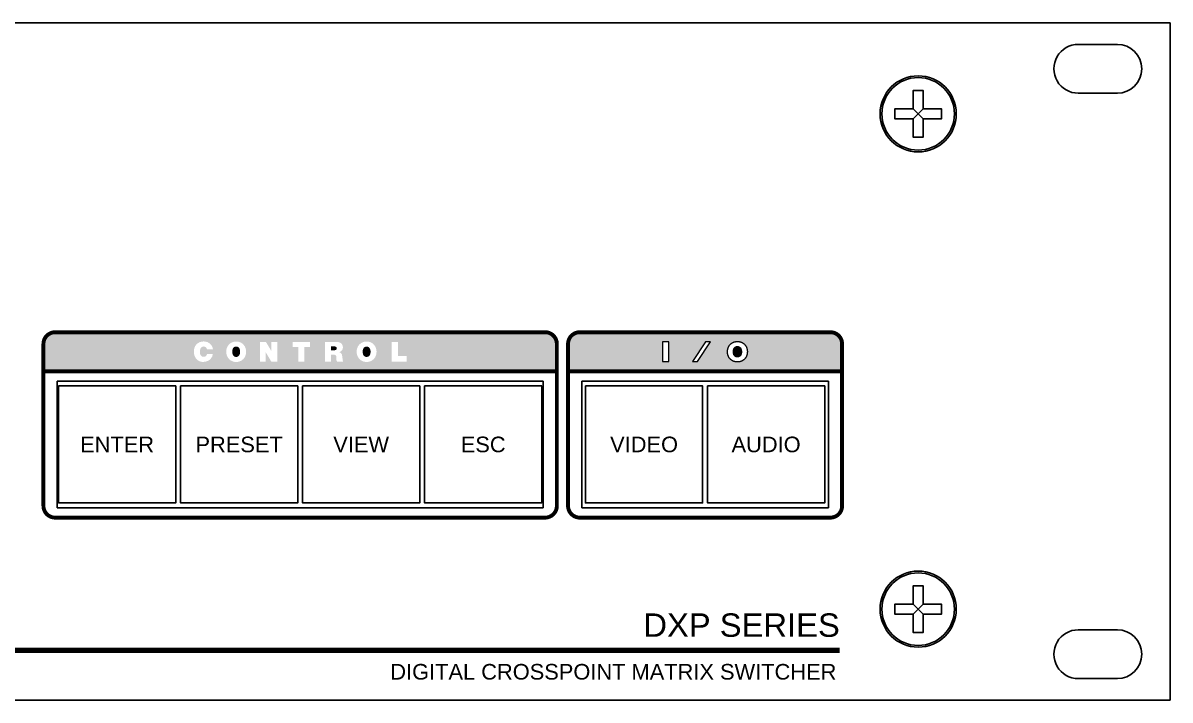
# Model space of a CAD drawing. Header units: inches. Extents: x 0.5 to 19.5, y 0.5 to 8.
# Drawn here: x 13.62 to 19.5, y 4.53 to 8 of the extents above; entities that cross this region are included whole.
import ezdxf
from ezdxf.enums import TextEntityAlignment as Align

# ---------------------------------------------------------------- set-up
doc = ezdxf.new("R2010")
doc.units = ezdxf.units.IN
doc.header["$MEASUREMENT"] = 0
doc.styles.add('CAD_SALES', font='ARIAL.TTF')

# ---------------------------------------------------------------- blocks, each defined once
blk = doc.blocks.new('SC111110')
at = {"linetype": 'Continuous', "ltscale": 0.3}
for points in [[(0.02099999999998303, 0.02100000000001856), (0.02099999999996882, 0.09999999999999787), (-0.02100000000003277, 0.09999999999999787), (-0.02099999999999014, 0.02100000000001856), (-1.77635683940025e-14, 1.77635683940025e-14)], [(-0.02100000000000435, 0.02099999999999724), (-0.1000000000000263, 0.02099999999999724), (-0.1000000000000263, -0.02100000000000435), (-0.02100000000000435, -0.02100000000000435), (-3.197442310920451e-14, -3.552713678800501e-15)], [(0.02099999999999724, -0.02100000000000435), (0.09999999999996234, -0.02100000000000435), (0.09999999999996234, 0.02099999999999724), (0.02099999999999724, 0.02099999999999724), (-3.552713678800501e-15, -3.552713678800501e-15)], [(-0.02099999999999014, -0.02100000000002211), (-0.02100000000003277, -0.1000000000000014), (0.02099999999996882, -0.1000000000000014), (0.02099999999998303, -0.02100000000002211), (-1.77635683940025e-14, -1.77635683940025e-14)]]:
    blk.add_lwpolyline(points, close=True, dxfattribs=at)
blk.add_circle((-3.197442310920451e-14, -3.552713678800501e-15), 0.155, dxfattribs=at)

msp = doc.modelspace()

# ---------------------------------------------------------------- hatches: boundary and pattern name
h = msp.add_hatch(color=256)
edge = h.paths.add_edge_path()
edge.add_arc((16.29925913259854, 6.355000001341051), 0.05999999865889549, 0, 90)
edge.add_line((16.29925913259854, 6.414999999999947), (13.78972440810796, 6.414999999999947))
edge.add_arc((13.78972440810796, 6.355000001341051), 0.05999999865889549, 90, 180)
edge.add_line((13.72972440944906, 6.355000001341051), (13.72972440944906, 6.214999999999947))
edge.add_line((13.72972440944906, 6.214999999999947), (16.35925913125742, 6.214999999999947))
edge.add_line((16.35925913125743, 6.214999999999947), (16.35925913125743, 6.355000001341051))
h.paths.add_polyline_path([(15.54538636070809, 6.364999999999946), (15.54538636070809, 6.292999999999947), (15.59038636070809, 6.292999999999947), (15.59038636070809, 6.264999999999948), (15.51338636070808, 6.264999999999948), (15.51338636070808, 6.364999999999946)], flags=16)
edge = h.paths.add_edge_path(flags=16)
edge.add_arc((15.38488636070809, 6.311089515126345), 0.05637898881061072, 72.98259336745917, 107.0174066325408, ccw=False)
edge.add_arc((15.38672291336557, 6.318765748031447), 0.04850384255967401, 15.833902719350817, 72.40328928748488, ccw=False)
edge.add_arc((15.37461886289532, 6.314999999999949), 0.06117694663167116, -16.13386345958719, 16.133863459585598, ccw=False)
edge.add_arc((15.38672291336557, 6.311234251968451), 0.04850384255967492, 287.59671071251444, 344.1660972806472, ccw=False)
edge.add_arc((15.38488636070809, 6.318910484873549), 0.05637898881061072, 252.9825933674592, 287.0174066325408, ccw=False)
edge.add_arc((15.3830498080506, 6.311234251968451), 0.0485038425596757, 195.8339027193528, 252.40328928748562, ccw=False)
edge.add_arc((15.39515385852086, 6.314999999999949), 0.06117694663167166, 163.8661365404143, 196.1338634595872, ccw=False)
edge.add_arc((15.3830498080506, 6.318765748031443), 0.04850384255967541, 107.59671071251381, 164.1660972806451, ccw=False)
edge = h.paths.add_edge_path(flags=16)
edge.add_arc((15.23459758118052, 6.332585531496005), 0.032415156678334, 54.575515457859524, 90.37334779469398, ccw=False)
edge.add_arc((15.23706710516048, 6.337920186113046), 0.02665851937250812, -24.18172797388428, 52.254214909737584, ccw=False)
edge.add_arc((15.23766749223331, 6.337964421113974), 0.02613050424483466, 287.1813353681459, 335.190514963278, ccw=False)
edge.add_arc((15.23911440431802, 6.29367736725212), 0.02031505779628325, 3.7329410684544087, 72.01702623373762, ccw=False)
edge.add_line((15.25938636070809, 6.294999999999946), (15.26238636070809, 6.273999999999947))
edge.add_arc((15.28354904349774, 6.273980596175424), 0.02116269168522271, 179.9474661624358, 205.1101492558563)
edge.add_line((15.26438636070809, 6.264999999999948), (15.23338636070809, 6.264999999999948))
edge.add_arc((15.24980874541, 6.275720894263164), 0.01961204459256265, 187.9747036728768, 213.1373867662951, ccw=False)
edge.add_line((15.23038636070809, 6.272999999999947), (15.22938636070809, 6.291999999999947))
edge.add_arc((15.219974340782, 6.290484975092345), 0.009533174684210477, 9.144292567927295, 93.53609092387141)
edge.add_line((15.21938636070809, 6.299999999999948), (15.20238636070809, 6.299999999999948))
edge.add_line((15.20238636070809, 6.299999999999948), (15.20238636070809, 6.264999999999948))
edge.add_line((15.20238636070809, 6.264999999999948), (15.17138636070809, 6.264999999999948))
edge.add_line((15.17138636070808, 6.264999999999948), (15.17138636070808, 6.364999999999948))
edge.add_line((15.17138636070808, 6.364999999999946), (15.23438636070808, 6.364999999999946))
h.paths.add_polyline_path([(15.00538636070809, 6.364999999999946), (15.09538636070809, 6.364999999999946), (15.09538636070809, 6.338999999999946), (15.06538636070809, 6.338999999999946), (15.06538636070809, 6.264999999999948), (15.03438636070808, 6.264999999999948), (15.03438636070808, 6.338999999999946), (15.00538636070809, 6.338999999999946)], flags=16)
h.paths.add_polyline_path([(14.86938636070809, 6.364999999999946), (14.89738636070808, 6.317999999999949), (14.89738636070808, 6.364999999999946), (14.92838636070809, 6.364999999999946), (14.92838636070809, 6.264999999999948), (14.89638636070809, 6.264999999999948), (14.86738636070809, 6.313999999999948), (14.86738636070809, 6.264999999999948), (14.83838636070809, 6.264999999999948), (14.83838636070809, 6.364999999999946)], flags=16)
edge = h.paths.add_edge_path(flags=16)
edge.add_arc((14.71688636070809, 6.311089515126345), 0.05637898881061072, 72.98259336745917, 107.0174066325408, ccw=False)
edge.add_arc((14.71872291336557, 6.318765748031443), 0.04850384255967739, 15.83390271935491, 72.40328928748619, ccw=False)
edge.add_arc((14.70661886289531, 6.314999999999949), 0.06117694663167116, -16.13386345958719, 16.133863459585598, ccw=False)
edge.add_arc((14.71872291336557, 6.311234251968451), 0.04850384255967492, 287.59671071251444, 344.1660972806472, ccw=False)
edge.add_arc((14.71688636070809, 6.318910484873549), 0.05637898881061072, 252.9825933674592, 287.0174066325408, ccw=False)
edge.add_arc((14.71504980805061, 6.311234251968451), 0.0485038425596757, 195.8339027193528, 252.40328928748562, ccw=False)
edge.add_arc((14.72715385852086, 6.314999999999949), 0.06117694663167166, 163.8661365404143, 196.1338634595872, ccw=False)
edge.add_arc((14.71504980805061, 6.318765748031443), 0.04850384255967541, 107.59671071251381, 164.1660972806451, ccw=False)
edge = h.paths.add_edge_path(flags=16)
edge.add_arc((14.55038636070809, 6.312973097112811), 0.05480643044619279, 68.59729855220161, 111.40270144779839, ccw=False)
edge.add_arc((14.55337128759223, 6.322029133858213), 0.04528869967028638, 6.3014534019866915, 67.93226796455468, ccw=False)
edge.add_line((14.59838636070809, 6.326999999999946), (14.56738636070809, 6.326999999999946))
edge.add_arc((14.55023670809113, 6.324607596109257), 0.01731572063930143, 7.941600914739365, 143.1178108851275)
edge.add_arc((14.55613681497822, 6.320833131435443), 0.02430597886942181, 144.3483792706488, 167.7266427801984)
edge.add_arc((14.57313773866085, 6.314548129921207), 0.04232989644859393, 164.3036819933472, 200.1015143301825)
edge.add_arc((14.55017306237038, 6.306839457567752), 0.01812654221081882, 202.1676073695984, 280.2108051444512)
edge.add_arc((14.55096050768972, 6.305425853018321), 0.01660401789471385, 278.4010038802793, 351.5989961197207)
edge.add_line((14.56738636070808, 6.302999999999948), (14.59738636070808, 6.302999999999948))
edge.add_arc((14.55430190251536, 6.307564632545881), 0.04332558606689822, 280.7543007463882, 353.95229298582854, ccw=False)
edge.add_arc((14.54557573078682, 6.330261614173179), 0.06739195473382062, 266.4359530469259, 284.44471101508964, ccw=False)
edge.add_arc((14.54640763148674, 6.307509897200295), 0.0447922326862395, 200.2589189666787, 263.5635352713681, ccw=False)
edge.add_arc((14.56685968747974, 6.31559625984247), 0.06678098559076286, 164.8937861972975, 200.6916185341329, ccw=False)
edge.add_arc((14.54624462842462, 6.321531242062432), 0.04533299080939426, 110.4761451894461, 165.3455304628881, ccw=False)
h = msp.add_hatch(color=7)
edge = h.paths.add_edge_path()
edge.add_arc((17.76030000000017, 6.354999999999955), 0.05999999999999517, 359.9999999999949, 450.0000000000068)
edge.add_line((17.76030000000016, 6.41499999999995), (16.47670000000017, 6.41499999999995))
edge.add_arc((16.47670000000018, 6.354999999999948), 0.06000000000000227, 90.00000000000676, 179.9999999999983)
edge.add_line((16.41670000000017, 6.354999999999952), (16.41670000000017, 6.214999999999949))
edge.add_line((16.41670000000017, 6.214999999999947), (17.82030000000017, 6.214999999999947))
edge.add_line((17.82030000000017, 6.214999999999947), (17.82030000000017, 6.35499999999995))
h.paths.add_polyline_path([(17.23319018323568, 6.315901666471622), (17.23325052549758, 6.317711934328739), (17.23335109593408, 6.319522202185852), (17.2335120086325, 6.321332470042969), (17.23373326359281, 6.323122623812783), (17.23399474672773, 6.324912777582598), (17.23431657212455, 6.326702931352412), (17.23469873978327, 6.328472971034924), (17.2351211356166, 6.330243010717436), (17.23560387371183, 6.331992936312649), (17.23606649771976, 6.333541721034845), (17.23658946398959, 6.335050277582444), (17.23715265843403, 6.336538720042737), (17.23775608105306, 6.33800704841573), (17.23841984593401, 6.339455262701422), (17.23912383898956, 6.340903476987116), (17.23986806021971, 6.342311463098206), (17.24067262371175, 6.343679221034692), (17.24151741537841, 6.345046978971181), (17.24240243521966, 6.346374508733065), (17.24332768323552, 6.347661810320347), (17.24429315942599, 6.348928997820328), (17.24529886379105, 6.350155957145703), (17.24636491041802, 6.351362802383783), (17.24745107113229, 6.352529419447255), (17.24857746002115, 6.353655808336129), (17.24974407708463, 6.354741969050395), (17.25095092232271, 6.355787901590063), (17.25217788164809, 6.356793605955127), (17.25344506914807, 6.357759082145589), (17.25475248482265, 6.358704444248748), (17.25608001458454, 6.359569350002706), (17.25744777252102, 6.360414141669357), (17.25881553045751, 6.36121870516141), (17.2602235165686, 6.361962926391556), (17.26167173085429, 6.362666919447101), (17.26311994513998, 6.363310570240743), (17.26460838760028, 6.363913992859783), (17.26609683006058, 6.364477187304218), (17.26760538660817, 6.364959925399448), (17.26921451359227, 6.36544266349468), (17.27082364057637, 6.365844945240704), (17.27245288164778, 6.366227112899428), (17.27410223680648, 6.366548938296249), (17.27575159196519, 6.366810421431166), (17.2774210612112, 6.367031676391481), (17.2790905304572, 6.367212703177192), (17.28075999970321, 6.367333387701), (17.28242946894922, 6.367413844050206), (17.28409893819522, 6.367433958137505), (17.28576840744122, 6.367413844050206), (17.28743787668724, 6.367333387701), (17.28910734593324, 6.367212703177192), (17.29077681517924, 6.367031676391481), (17.29244628442525, 6.366810421431166), (17.29409563958396, 6.366548938296249), (17.29574499474266, 6.366227112899428), (17.29737423581406, 6.365844945240704), (17.29898336279817, 6.36544266349468), (17.30059248978228, 6.36498003948675), (17.30210104632987, 6.364477187304218), (17.30358948879017, 6.363913992859783), (17.30507793125045, 6.363310570240743), (17.30652614553615, 6.362666919447101), (17.30797435982184, 6.361962926391556), (17.30938234593293, 6.36121870516141), (17.31075010386942, 6.360414141669357), (17.3121178618059, 6.359569350002706), (17.31344539156779, 6.358704444248748), (17.31475280724237, 6.357759082145589), (17.31601999474235, 6.356793605955127), (17.31724695406773, 6.355787901590063), (17.31845379930581, 6.354741969050395), (17.31962041636928, 6.353655808336129), (17.32074680525815, 6.352529419447255), (17.32183296597242, 6.351362802383783), (17.32289901259939, 6.350155957145703), (17.32390471696446, 6.348928997820328), (17.32487019315492, 6.347661810320347), (17.32579544117078, 6.346374508733065), (17.32668046101203, 6.345046978971181), (17.32752525267868, 6.343679221034692), (17.32832981617074, 6.342311463098206), (17.32907403740089, 6.340903476987116), (17.32977803045643, 6.339455262701422), (17.33044179533737, 6.33800704841573), (17.33104521795642, 6.336538720042737), (17.33160841240085, 6.335050277582444), (17.33213137867068, 6.333541721034845), (17.33259400267861, 6.331992936312649), (17.33307674077384, 6.330243010717436), (17.33349913660717, 6.328472971034924), (17.33388130426589, 6.326702931352412), (17.33420312966271, 6.324912777582598), (17.33446461279763, 6.323122623812783), (17.33468586775794, 6.321332470042969), (17.33484678045635, 6.319522202185852), (17.33494735089286, 6.317711934328739), (17.33500769315476, 6.315901666471622), (17.33500769315476, 6.314091398614509), (17.33494735089286, 6.312281130757392), (17.33484678045635, 6.310470862900275), (17.33468586775794, 6.308660595043162), (17.33446461279763, 6.306870441273348), (17.33420312966271, 6.305080287503533), (17.33388130426589, 6.303290133733719), (17.33349913660717, 6.301520094051207), (17.33307674077384, 6.299750054368695), (17.33259400267861, 6.298000128773482), (17.33213137867068, 6.296471458138584), (17.33160841240085, 6.294962901590989), (17.33104521795642, 6.293474459130693), (17.33044179533737, 6.2920061307577), (17.32977803045643, 6.290557916472008), (17.32907403740089, 6.289109702186317), (17.32832981617074, 6.287701716075227), (17.32752525267868, 6.286333958138738), (17.32668046101203, 6.284966200202253), (17.32579544117078, 6.283638670440369), (17.32487019315492, 6.282351368853086), (17.32390471696446, 6.281084181353106), (17.32289901259939, 6.279857222027727), (17.32183296597242, 6.27865037678965), (17.32074680525815, 6.277483759726175), (17.31962041636928, 6.276357370837304), (17.31845379930581, 6.275271210123035), (17.31724695406773, 6.274225277583366), (17.31601999474235, 6.273219573218303), (17.31475280724237, 6.272254097027841), (17.31344539156779, 6.271308734924681), (17.3121178618059, 6.270443829170728), (17.31075010386942, 6.269599037504073), (17.30938234593293, 6.268794474012023), (17.30797435982184, 6.268050252781873), (17.30652614553615, 6.267346259726328), (17.30507793125045, 6.266702608932687), (17.30358948879017, 6.26609918631365), (17.30210104632987, 6.265535991869215), (17.30059248978228, 6.265053253773982), (17.29898336279817, 6.264570515678753), (17.29737423581406, 6.264168233932726), (17.29574499474266, 6.263786066274002), (17.29409563958396, 6.263464240877181), (17.29244628442525, 6.263202757742264), (17.29077681517924, 6.262981502781952), (17.28910734593324, 6.262800475996241), (17.28743787668724, 6.262679791472434), (17.28576840744122, 6.262599335123228), (17.28409893819522, 6.262579221035925), (17.28242946894922, 6.262599335123228), (17.28075999970321, 6.262679791472434), (17.2790905304572, 6.262800475996241), (17.2774210612112, 6.262981502781952), (17.27575159196519, 6.263202757742264), (17.27410223680648, 6.263464240877181), (17.27245288164778, 6.263786066274002), (17.27082364057637, 6.264168233932726), (17.26921451359227, 6.264570515678753), (17.26760538660817, 6.265053253773982), (17.26609683006058, 6.265535991869215), (17.26460838760028, 6.26609918631365), (17.26311994513998, 6.266702608932687), (17.26167173085429, 6.267346259726328), (17.2602235165686, 6.268050252781873), (17.25881553045751, 6.268794474012023), (17.25744777252102, 6.269599037504073), (17.25608001458454, 6.270443829170728), (17.25475248482265, 6.271308734924681), (17.25344506914807, 6.272254097027841), (17.25217788164809, 6.273219573218303), (17.25095092232271, 6.274225277583366), (17.24974407708463, 6.275271210123035), (17.24857746002115, 6.276357370837304), (17.24745107113229, 6.277483759726175), (17.24636491041802, 6.27865037678965), (17.24529886379105, 6.279857222027727), (17.24429315942599, 6.281084181353106), (17.24332768323552, 6.282351368853086), (17.24240243521966, 6.283638670440369), (17.24151741537841, 6.284966200202253), (17.24067262371175, 6.286333958138738), (17.23986806021971, 6.287701716075227), (17.23912383898956, 6.289109702186317), (17.23841984593401, 6.290557916472008), (17.23775608105306, 6.2920061307577), (17.23715265843403, 6.293474459130693), (17.23658946398959, 6.294962901590989), (17.23606649771976, 6.296471458138584), (17.23560387371183, 6.298000128773482), (17.2351211356166, 6.299750054368695), (17.23469873978327, 6.301520094051207), (17.23431657212455, 6.303290133733719), (17.23399474672773, 6.305080287503533), (17.23373326359281, 6.306870441273348), (17.2335120086325, 6.308660595043162), (17.23335109593408, 6.310470862900275), (17.23325052549758, 6.312281130757392), (17.23319018323568, 6.314091398614509)], flags=16)
h.paths.add_polyline_path([(17.14697579831648, 6.365000153574049), (17.08001600169051, 6.265013025599381), (17.05401930030177, 6.265013025599381), (17.12097909692774, 6.365000153574049)], flags=16)
h.paths.add_polyline_path([(16.90042272292328, 6.265013025599381), (16.90042272292328, 6.365000153574049), (16.93240412173232, 6.365000153574049), (16.93240412173232, 6.265013025599381)], flags=16)
h = msp.add_hatch(color=256)
edge = h.paths.add_edge_path()
edge.add_arc((14.69776273866084, 6.314999999999942), 0.03957637795275443, 337.7273811376431, 382.2726188623731)
edge.add_arc((14.71688636070809, 6.322782769800779), 0.01892982862436515, 22.41189501480527, 157.5881049851907)
edge.add_arc((14.73600998275533, 6.314999999999949), 0.03957637795275578, 157.7273811376384, 202.272618862364)
edge.add_arc((14.71688636070809, 6.307217230199115), 0.01892982862436515, 202.4118950148053, 337.5881049851897)
h = msp.add_hatch(color=256)
edge = h.paths.add_edge_path()
edge.add_line((15.22238636070809, 6.341999999999946), (15.20238636070809, 6.341999999999948))
edge.add_line((15.20238636070809, 6.341999999999946), (15.20238636070809, 6.322999999999946))
edge.add_line((15.20238636070809, 6.322999999999948), (15.22238636070809, 6.322999999999948))
edge.add_arc((15.22238636070809, 6.332499999999947), 0.009499999999999176, 270, 450)
h = msp.add_hatch(color=256)
edge = h.paths.add_edge_path()
edge.add_arc((15.40400998275533, 6.314999999999942), 0.03957637795275451, 157.7273811376293, 202.2726188623545)
edge.add_arc((15.38488636070809, 6.307217230199115), 0.01892982862436515, 202.4118950148053, 337.5881049851906)
edge.add_arc((15.36576273866085, 6.314999999999949), 0.03957637795275645, 337.727381137636, 382.2726188623616)
edge.add_arc((15.38488636070809, 6.322782769800779), 0.01892982862436186, 22.41189501480937, 157.5881049851956)
msp.add_hatch(color=7).paths.add_polyline_path([(17.2665996822431, 6.300011537503612), (17.26700196398913, 6.299126517662352), (17.26742435982246, 6.298261611908399), (17.26790709791769, 6.297416820241744), (17.26843006418753, 6.296612256749694), (17.26901337271926, 6.295807693257644), (17.26961679533829, 6.295063472027494), (17.27026044613194, 6.294319250797348), (17.27092421101288, 6.293635371829105), (17.27164831815573, 6.292971606948162), (17.27239253938588, 6.292368184329125), (17.27317698879062, 6.291784875797387), (17.27398155228268, 6.291241795440251), (17.27480622986203, 6.290738943257719), (17.27567113561598, 6.290276319249789), (17.27655615545724, 6.289874037503766), (17.27744117529849, 6.28951198393234), (17.27836642331435, 6.289190158535519), (17.27929167133021, 6.288928675400602), (17.28023703343337, 6.28870742044029), (17.28120250962384, 6.288526393654579), (17.2821679858143, 6.288405709130772), (17.28313346200476, 6.288325252781566), (17.28409893819522, 6.288305138694263), (17.28506441438569, 6.288325252781566), (17.28602989057615, 6.288405709130772), (17.2869953667666, 6.288526393654579), (17.28796084295706, 6.28870742044029), (17.28890620506023, 6.288928675400602), (17.28983145307609, 6.289190158535519), (17.29075670109194, 6.28951198393234), (17.2916417209332, 6.289874037503766), (17.29252674077446, 6.290276319249789), (17.29339164652841, 6.290738943257719), (17.29421632410777, 6.291241795440251), (17.29502088759982, 6.291784875797387), (17.29580533700457, 6.292368184329125), (17.29654955823472, 6.292971606948162), (17.29727366537756, 6.293635371829105), (17.2979374302585, 6.294319250797348), (17.29858108105214, 6.295063472027494), (17.29918450367119, 6.295807693257644), (17.29976781220292, 6.296612256749694), (17.30029077847276, 6.297416820241744), (17.30077351656799, 6.298261611908399), (17.30119591240131, 6.299126517662352), (17.30159819414733, 6.300011537503612), (17.30214127450447, 6.301379295440097), (17.3026038985124, 6.302747053376586), (17.30304640843303, 6.304155039487676), (17.30340846200446, 6.305563025598762), (17.30373028740127, 6.306991125797155), (17.30401188462349, 6.308439340082846), (17.3042331395838, 6.309887554368541), (17.30439405228221, 6.311335768654232), (17.30449462271872, 6.312804097027226), (17.30455496498062, 6.31427242540022), (17.30455496498062, 6.315720639685911), (17.30449462271872, 6.317188968058905), (17.30439405228221, 6.318657296431899), (17.3042331395838, 6.32010551071759), (17.30401188462349, 6.321553725003281), (17.30373028740127, 6.323001939288976), (17.30340846200446, 6.324430039487365), (17.30304640843303, 6.325838025598455), (17.3026038985124, 6.327246011709545), (17.30214127450447, 6.328613769646034), (17.30159819414733, 6.329981527582519), (17.30119591240131, 6.330886661511077), (17.30077351656799, 6.331751567265031), (17.30029077847276, 6.332596358931686), (17.29976781220292, 6.333400922423736), (17.29918450367119, 6.334205485915789), (17.29858108105214, 6.334949707145936), (17.2979374302585, 6.335693928376082), (17.29727366537756, 6.336377807344328), (17.29654955823472, 6.337041572225268), (17.29580533700457, 6.337644994844308), (17.29502088759982, 6.338228303376046), (17.29421632410777, 6.338771383733179), (17.29339164652841, 6.339274235915711), (17.29252674077446, 6.339736859923641), (17.2916417209332, 6.340139141669668), (17.29075670109194, 6.34050119524109), (17.28983145307609, 6.34082302063791), (17.28890620506023, 6.341084503772827), (17.28796084295706, 6.34130575873314), (17.2869953667666, 6.341486785518854), (17.28602989057615, 6.341607470042661), (17.28506441438569, 6.341687926391864), (17.28409893819522, 6.341708040479166), (17.28313346200476, 6.341687926391864), (17.2821679858143, 6.341607470042661), (17.28120250962384, 6.341486785518854), (17.28023703343337, 6.34130575873314), (17.27929167133021, 6.341084503772827), (17.27836642331435, 6.34082302063791), (17.27744117529849, 6.34050119524109), (17.27655615545724, 6.340139141669668), (17.27567113561598, 6.339736859923641), (17.27480622986203, 6.339274235915711), (17.27398155228268, 6.338771383733179), (17.27317698879062, 6.338228303376046), (17.27239253938588, 6.337644994844308), (17.27164831815573, 6.337041572225268), (17.27092421101288, 6.336377807344328), (17.27026044613194, 6.335693928376082), (17.26961679533829, 6.334949707145936), (17.26901337271926, 6.334205485915789), (17.26843006418753, 6.333400922423736), (17.26790709791769, 6.332596358931686), (17.26742435982246, 6.331751567265031), (17.26700196398913, 6.330886661511077), (17.2665996822431, 6.329981527582519), (17.26605660188597, 6.328613769646034), (17.26559397787804, 6.327246011709545), (17.26515146795741, 6.325838025598455), (17.26478941438599, 6.324430039487365), (17.26446758898917, 6.323001939288976), (17.26418599176695, 6.321553725003281), (17.26396473680664, 6.32010551071759), (17.26380382410822, 6.318657296431899), (17.26370325367172, 6.317188968058905), (17.26364291140982, 6.315720639685911), (17.26364291140982, 6.31427242540022), (17.26370325367172, 6.312804097027226), (17.26380382410822, 6.311335768654232), (17.26396473680664, 6.309887554368541), (17.26418599176695, 6.308439340082846), (17.26446758898917, 6.306991125797155), (17.26478941438599, 6.305563025598762), (17.26515146795741, 6.304155039487676), (17.26559397787804, 6.302747053376586), (17.26605660188597, 6.301379295440097), (17.26625077557122, 6.300890265417984)])

# ---------------------------------------------------------------- linework, layer by layer
for p, q in [((0.500000000000135, 7.999999999999979), (19.50000000000026, 8.000000000000007)), ((19.50000000000026, 8.000000000000007), (19.50000000000017, 4.529999999999982)), ((19.03000000000026, 7.890000000000004), (19.23000000000026, 7.890000000000004)), ((19.23000000000026, 7.640000000000001), (19.03000000000026, 7.640000000000001)), ((13.79972440944881, 6.164999999999925), (16.28927559055114, 6.164999999999925)), ((13.79972440944879, 5.514999999999921), (13.79972440944881, 6.164999999999925)), ((16.28927559055114, 6.164999999999925), (16.28927559055113, 5.514999999999922)), ((16.48672440944901, 6.164999999999908), (17.75027559055134, 6.164999999999911)), ((16.486724409449, 5.514999999999922), (16.48672440944901, 6.164999999999908)), ((17.75027559055134, 6.164999999999911), (17.75027559055133, 5.514999999999926)), ((16.28927559055113, 5.514999999999922), (13.79972440944879, 5.514999999999921)), ((17.75027559055133, 5.514999999999926), (16.486724409449, 5.514999999999922)), ((19.03000000000019, 4.889999999999985), (19.23000000000019, 4.889999999999985)), ((19.23000000000017, 4.639999999999983), (19.03000000000017, 4.639999999999983)), ((19.50000000000017, 4.529999999999982), (0.5000000000000462, 4.529999999999957))]:
    msp.add_line(p, q)
at = {"linetype": 'Continuous', "const_width": 0.02}
msp.add_lwpolyline([(16.35925913125743, 6.214999999999947), (16.35925913125743, 6.355000001341051, 0.414213562373095), (16.29925913259854, 6.414999999999947), (13.78972440810796, 6.414999999999947, 0.4142135623730951), (13.72972440944906, 6.355000001341051), (13.72972440944906, 6.214999999999947)], format="xyb", dxfattribs=at)
at = {"color": 7, "const_width": 0.02}
msp.add_lwpolyline([(16.47670000000016, 5.464999999999952), (17.76030000000017, 5.464999999999952, 0.414213562373095), (17.82030000000017, 5.524999999999952), (17.82030000000017, 6.354999999999952, 0.414213562373095), (17.76030000000017, 6.41499999999995), (16.47670000000016, 6.41499999999995, 0.414213562373095), (16.41670000000017, 6.354999999999952), (16.41670000000017, 5.524999999999952, 0.414213562373095)], format="xyb", close=True, dxfattribs=at)
at = {"color": 7, "lineweight": 0}
for points in [[(16.90042272292328, 6.265013025599381), (16.93240412173232, 6.265013025599381), (16.93240412173232, 6.365000153574049), (16.90042272292328, 6.365000153574049), (16.90042272292328, 6.265013025599381)], [(17.05401930030177, 6.265013025599381), (17.08001600169051, 6.265013025599381), (17.14697579831648, 6.365000153574049), (17.12097909692774, 6.365000153574049), (17.05401930030177, 6.265013025599381)], [(17.30059248978228, 6.265053253773982), (17.29898336279817, 6.264570515678753), (17.29737423581406, 6.264168233932726), (17.29574499474266, 6.263786066274002), (17.29409563958396, 6.263464240877181), (17.29244628442525, 6.263202757742264), (17.29077681517924, 6.262981502781952), (17.28910734593324, 6.262800475996241), (17.28743787668724, 6.262679791472434), (17.28576840744122, 6.262599335123228), (17.28409893819522, 6.262579221035925), (17.28242946894922, 6.262599335123228), (17.28075999970321, 6.262679791472434), (17.2790905304572, 6.262800475996241), (17.2774210612112, 6.262981502781952), (17.27575159196519, 6.263202757742264), (17.27410223680648, 6.263464240877181), (17.27245288164778, 6.263786066274002), (17.27082364057637, 6.264168233932726), (17.26921451359227, 6.264570515678753), (17.26760538660817, 6.265053253773982), (17.26609683006058, 6.265535991869215), (17.26460838760028, 6.26609918631365), (17.26311994513998, 6.266702608932687), (17.26167173085429, 6.267346259726328), (17.2602235165686, 6.268050252781873), (17.25881553045751, 6.268794474012023), (17.25744777252102, 6.269599037504073), (17.25608001458454, 6.270443829170728), (17.25475248482265, 6.271308734924681), (17.25344506914807, 6.272254097027841), (17.25217788164809, 6.273219573218303), (17.25095092232271, 6.274225277583366), (17.24974407708463, 6.275271210123035), (17.24857746002115, 6.276357370837304), (17.24745107113229, 6.277483759726175), (17.24636491041802, 6.27865037678965), (17.24529886379105, 6.279857222027727), (17.24429315942599, 6.281084181353106), (17.24332768323552, 6.282351368853086), (17.24240243521966, 6.283638670440369), (17.24151741537841, 6.284966200202253), (17.24067262371175, 6.286333958138738), (17.23986806021971, 6.287701716075227), (17.23912383898956, 6.289109702186317), (17.23841984593401, 6.290557916472008), (17.23775608105306, 6.2920061307577), (17.23715265843403, 6.293474459130693), (17.23658946398959, 6.294962901590989), (17.23606649771976, 6.296471458138584), (17.23560387371183, 6.298000128773482), (17.2351211356166, 6.299750054368695), (17.23469873978327, 6.301520094051207), (17.23431657212455, 6.303290133733719), (17.23399474672773, 6.305080287503533), (17.23373326359281, 6.306870441273348), (17.2335120086325, 6.308660595043162), (17.23335109593408, 6.310470862900275), (17.23325052549758, 6.312281130757392), (17.23319018323568, 6.314091398614509), (17.23319018323568, 6.315901666471622), (17.23325052549758, 6.317711934328739), (17.23335109593408, 6.319522202185852), (17.2335120086325, 6.321332470042969), (17.23373326359281, 6.323122623812783), (17.23399474672773, 6.324912777582598), (17.23431657212455, 6.326702931352412), (17.23469873978327, 6.328472971034924), (17.2351211356166, 6.330243010717436), (17.23560387371183, 6.331992936312649), (17.23606649771976, 6.333541721034845), (17.23658946398959, 6.335050277582444), (17.23715265843403, 6.336538720042737), (17.23775608105306, 6.33800704841573), (17.23841984593401, 6.339455262701422), (17.23912383898956, 6.340903476987116), (17.23986806021971, 6.342311463098206), (17.24067262371175, 6.343679221034692), (17.24151741537841, 6.345046978971181), (17.24240243521966, 6.346374508733065), (17.24332768323552, 6.347661810320347), (17.24429315942599, 6.348928997820328), (17.24529886379105, 6.350155957145703), (17.24636491041802, 6.351362802383783), (17.24745107113229, 6.352529419447255), (17.24857746002115, 6.353655808336129), (17.24974407708463, 6.354741969050395), (17.25095092232271, 6.355787901590063), (17.25217788164809, 6.356793605955127), (17.25344506914807, 6.357759082145589), (17.25475248482265, 6.358704444248748), (17.25608001458454, 6.359569350002706), (17.25744777252102, 6.360414141669357), (17.25881553045751, 6.36121870516141), (17.2602235165686, 6.361962926391556), (17.26167173085429, 6.362666919447101), (17.26311994513998, 6.363310570240743), (17.26460838760028, 6.363913992859783), (17.26609683006058, 6.364477187304218), (17.26760538660817, 6.364959925399448), (17.26921451359227, 6.36544266349468), (17.27082364057637, 6.365844945240704), (17.27245288164778, 6.366227112899428), (17.27410223680648, 6.366548938296249), (17.27575159196519, 6.366810421431166), (17.2774210612112, 6.367031676391481), (17.2790905304572, 6.367212703177192), (17.28075999970321, 6.367333387701), (17.28242946894922, 6.367413844050206), (17.28409893819522, 6.367433958137505), (17.28576840744122, 6.367413844050206), (17.28743787668724, 6.367333387701), (17.28910734593324, 6.367212703177192), (17.29077681517924, 6.367031676391481), (17.29244628442525, 6.366810421431166), (17.29409563958396, 6.366548938296249), (17.29574499474266, 6.366227112899428), (17.29737423581406, 6.365844945240704), (17.29898336279817, 6.36544266349468), (17.30059248978228, 6.36498003948675), (17.30210104632987, 6.364477187304218), (17.30358948879017, 6.363913992859783), (17.30507793125045, 6.363310570240743), (17.30652614553615, 6.362666919447101), (17.30797435982184, 6.361962926391556), (17.30938234593293, 6.36121870516141), (17.31075010386942, 6.360414141669357), (17.3121178618059, 6.359569350002706), (17.31344539156779, 6.358704444248748), (17.31475280724237, 6.357759082145589), (17.31601999474235, 6.356793605955127), (17.31724695406773, 6.355787901590063), (17.31845379930581, 6.354741969050395), (17.31962041636928, 6.353655808336129), (17.32074680525815, 6.352529419447255), (17.32183296597242, 6.351362802383783), (17.32289901259939, 6.350155957145703), (17.32390471696446, 6.348928997820328), (17.32487019315492, 6.347661810320347), (17.32579544117078, 6.346374508733065), (17.32668046101203, 6.345046978971181), (17.32752525267868, 6.343679221034692), (17.32832981617074, 6.342311463098206), (17.32907403740089, 6.340903476987116), (17.32977803045643, 6.339455262701422), (17.33044179533737, 6.33800704841573), (17.33104521795642, 6.336538720042737), (17.33160841240085, 6.335050277582444), (17.33213137867068, 6.333541721034845), (17.33259400267861, 6.331992936312649), (17.33307674077384, 6.330243010717436), (17.33349913660717, 6.328472971034924), (17.33388130426589, 6.326702931352412), (17.33420312966271, 6.324912777582598), (17.33446461279763, 6.323122623812783), (17.33468586775794, 6.321332470042969), (17.33484678045635, 6.319522202185852), (17.33494735089286, 6.317711934328739), (17.33500769315476, 6.315901666471622), (17.33500769315476, 6.314091398614509), (17.33494735089286, 6.312281130757392), (17.33484678045635, 6.310470862900275), (17.33468586775794, 6.308660595043162), (17.33446461279763, 6.306870441273348), (17.33420312966271, 6.305080287503533), (17.33388130426589, 6.303290133733719), (17.33349913660717, 6.301520094051207), (17.33307674077384, 6.299750054368695), (17.33259400267861, 6.298000128773482), (17.33213137867068, 6.296471458138584), (17.33160841240085, 6.294962901590989), (17.33104521795642, 6.293474459130693), (17.33044179533737, 6.2920061307577), (17.32977803045643, 6.290557916472008), (17.32907403740089, 6.289109702186317), (17.32832981617074, 6.287701716075227), (17.32752525267868, 6.286333958138738), (17.32668046101203, 6.284966200202253), (17.32579544117078, 6.283638670440369), (17.32487019315492, 6.282351368853086), (17.32390471696446, 6.281084181353106), (17.32289901259939, 6.279857222027727), (17.32183296597242, 6.27865037678965), (17.32074680525815, 6.277483759726175), (17.31962041636928, 6.276357370837304), (17.31845379930581, 6.275271210123035), (17.31724695406773, 6.274225277583366), (17.31601999474235, 6.273219573218303), (17.31475280724237, 6.272254097027841), (17.31344539156779, 6.271308734924681), (17.3121178618059, 6.270443829170728), (17.31075010386942, 6.269599037504073), (17.30938234593293, 6.268794474012023), (17.30797435982184, 6.268050252781873), (17.30652614553615, 6.267346259726328), (17.30507793125045, 6.266702608932687), (17.30358948879017, 6.26609918631365), (17.30210104632987, 6.265535991869215)], [(17.30159819414733, 6.329981527582519), (17.30214127450447, 6.328613769646034), (17.3026038985124, 6.327246011709545), (17.30304640843303, 6.325838025598455), (17.30340846200446, 6.324430039487365), (17.30373028740127, 6.323001939288976), (17.30401188462349, 6.321553725003281), (17.3042331395838, 6.32010551071759), (17.30439405228221, 6.318657296431899), (17.30449462271872, 6.317188968058905), (17.30455496498062, 6.315720639685911), (17.30455496498062, 6.31427242540022), (17.30449462271872, 6.312804097027226), (17.30439405228221, 6.311335768654232), (17.3042331395838, 6.309887554368541), (17.30401188462349, 6.308439340082846), (17.30373028740127, 6.306991125797155), (17.30340846200446, 6.305563025598762), (17.30304640843303, 6.304155039487676), (17.3026038985124, 6.302747053376586), (17.30214127450447, 6.301379295440097), (17.30159819414733, 6.300011537503612), (17.30119591240131, 6.299126517662352), (17.30077351656799, 6.298261611908399), (17.30029077847276, 6.297416820241744), (17.29976781220292, 6.296612256749694), (17.29918450367119, 6.295807693257644), (17.29858108105214, 6.295063472027494), (17.2979374302585, 6.294319250797348), (17.29727366537756, 6.293635371829105), (17.29654955823472, 6.292971606948162), (17.29580533700457, 6.292368184329125), (17.29502088759982, 6.291784875797387), (17.29421632410777, 6.291241795440251), (17.29339164652841, 6.290738943257719), (17.29252674077446, 6.290276319249789), (17.2916417209332, 6.289874037503766), (17.29075670109194, 6.28951198393234), (17.28983145307609, 6.289190158535519), (17.28890620506023, 6.288928675400602), (17.28796084295706, 6.28870742044029), (17.2869953667666, 6.288526393654579), (17.28602989057615, 6.288405709130772), (17.28506441438569, 6.288325252781566), (17.28409893819522, 6.288305138694263), (17.28313346200476, 6.288325252781566), (17.2821679858143, 6.288405709130772), (17.28120250962384, 6.288526393654579), (17.28023703343337, 6.28870742044029), (17.27929167133021, 6.288928675400602), (17.27836642331435, 6.289190158535519), (17.27744117529849, 6.28951198393234), (17.27655615545724, 6.289874037503766), (17.27567113561598, 6.290276319249789), (17.27480622986203, 6.290738943257719), (17.27398155228268, 6.291241795440251), (17.27317698879062, 6.291784875797387), (17.27239253938588, 6.292368184329125), (17.27164831815573, 6.292971606948162), (17.27092421101288, 6.293635371829105), (17.27026044613194, 6.294319250797348), (17.26961679533829, 6.295063472027494), (17.26901337271926, 6.295807693257644), (17.26843006418753, 6.296612256749694), (17.26790709791769, 6.297416820241744), (17.26742435982246, 6.298261611908399), (17.26700196398913, 6.299126517662352), (17.2665996822431, 6.300011537503612), (17.26605660188597, 6.301379295440097), (17.26559397787804, 6.302747053376586), (17.26515146795741, 6.304155039487676), (17.26478941438599, 6.305563025598762), (17.26446758898917, 6.306991125797155), (17.26418599176695, 6.308439340082846), (17.26396473680664, 6.309887554368541), (17.26380382410822, 6.311335768654232), (17.26370325367172, 6.312804097027226), (17.26364291140982, 6.31427242540022), (17.26364291140982, 6.315720639685911), (17.26370325367172, 6.317188968058905), (17.26380382410822, 6.318657296431899), (17.26396473680664, 6.32010551071759), (17.26418599176695, 6.321553725003281), (17.26446758898917, 6.323001939288976), (17.26478941438599, 6.324430039487365), (17.26515146795741, 6.325838025598455), (17.26559397787804, 6.327246011709545), (17.26605660188597, 6.328613769646034), (17.2665996822431, 6.329981527582519), (17.26700196398913, 6.330886661511077), (17.26742435982246, 6.331751567265031), (17.26790709791769, 6.332596358931686), (17.26843006418753, 6.333400922423736), (17.26901337271926, 6.334205485915789), (17.26961679533829, 6.334949707145936), (17.27026044613194, 6.335693928376082), (17.27092421101288, 6.336377807344328), (17.27164831815573, 6.337041572225268), (17.27239253938588, 6.337644994844308), (17.27317698879062, 6.338228303376046), (17.27398155228268, 6.338771383733179), (17.27480622986203, 6.339274235915711), (17.27567113561598, 6.339736859923641), (17.27655615545724, 6.340139141669668), (17.27744117529849, 6.34050119524109), (17.27836642331435, 6.34082302063791), (17.27929167133021, 6.341084503772827), (17.28023703343337, 6.34130575873314), (17.28120250962384, 6.341486785518854), (17.2821679858143, 6.341607470042661), (17.28313346200476, 6.341687926391864), (17.28409893819522, 6.341708040479166), (17.28506441438569, 6.341687926391864), (17.28602989057615, 6.341607470042661), (17.2869953667666, 6.341486785518854), (17.28796084295706, 6.34130575873314), (17.28890620506023, 6.341084503772827), (17.28983145307609, 6.34082302063791), (17.29075670109194, 6.34050119524109), (17.2916417209332, 6.340139141669668), (17.29252674077446, 6.339736859923641), (17.29339164652841, 6.339274235915711), (17.29421632410777, 6.338771383733179), (17.29502088759982, 6.338228303376046), (17.29580533700457, 6.337644994844308), (17.29654955823472, 6.337041572225268), (17.29727366537756, 6.336377807344328), (17.2979374302585, 6.335693928376082), (17.29858108105214, 6.334949707145936), (17.29918450367119, 6.334205485915789), (17.29976781220292, 6.333400922423736), (17.30029077847276, 6.332596358931686), (17.30077351656799, 6.331751567265031), (17.30119591240131, 6.330886661511077)]]:
    msp.add_lwpolyline(points, close=True, dxfattribs=at)
at = {"const_width": 0.02}
msp.add_lwpolyline([(16.29925913259854, 5.464999999999952), (13.78972440810796, 5.464999999999952, -0.414213562373095), (13.72972440944906, 5.524999998658847), (13.72972440944906, 6.214999999999947), (16.35925913125743, 6.214999999999947), (16.35925913125743, 5.524999998658847, -0.414213562373095)], format="xyb", close=True, dxfattribs=at)
at = {"color": 7, "const_width": 0.02}
msp.add_lwpolyline([(16.41670000000017, 6.214999999999947), (17.82030000000017, 6.214999999999947)], dxfattribs=at)
at = {"linetype": 'Continuous'}
for points in [[(13.80699999999996, 6.139999999999922), (13.80699999999996, 5.53999999999992), (14.40699999999996, 5.53999999999992), (14.40699999999996, 6.139999999999922)], [(14.43199999999996, 6.139999999999922), (14.43199999999996, 5.53999999999992), (15.03199999999996, 5.53999999999992), (15.03199999999996, 6.139999999999922)], [(15.05699999999996, 6.139999999999922), (15.05699999999996, 5.53999999999992), (15.65699999999996, 5.53999999999992), (15.65699999999996, 6.139999999999922)], [(15.68199999999996, 6.139999999999922), (15.68199999999996, 5.53999999999992), (16.28199999999996, 5.53999999999992), (16.28199999999996, 6.139999999999922)], [(16.50600000000016, 6.139999999999924), (16.50600000000016, 5.539999999999923), (17.10600000000016, 5.539999999999923), (17.10600000000016, 6.139999999999924)], [(17.13100000000016, 6.139999999999924), (17.13100000000016, 5.539999999999923), (17.73100000000016, 5.539999999999923), (17.73100000000016, 6.139999999999924)]]:
    msp.add_lwpolyline(points, close=True, dxfattribs=at)
at = {"color": 1, "const_width": 0.028}
msp.add_lwpolyline([(2.19204629547891, 4.784614024485474), (17.80795370452135, 4.784614024485485)], dxfattribs=at)
for centre in [(18.21000000000051, 7.534000000000032), (18.21000000000044, 4.996000000000011)]:
    msp.add_circle(centre, 0.1950000000000014)
for centre, radius, start, end in [((19.03000000000051, 7.765000000000029), 0.1250000000000008, 89.99999999999878, 269.9999999999988), ((19.23000000000053, 7.765000000000033), 0.1250000000000005, 269.9999999999973, 89.99999999999736), ((19.03000000000044, 4.765000000000011), 0.1250000000000008, 89.99999999999878, 269.9999999999988), ((19.23000000000044, 4.765000000000011), 0.1250000000000009, 269.9999999999973, 89.99999999999736)]:
    msp.add_arc(centre, radius, start, end)

# ---------------------------------------------------------------- block references
at = {"xscale": 1.2, "yscale": 1.2, "zscale": 1.2}
for p in [(18.21000000000051, 7.534000000000034), (18.21000000000046, 4.996000000000033)]:
    msp.add_blockref('SC111110', p, dxfattribs=at)

# ---------------------------------------------------------------- texts
at = {"color": 0, "linetype": 'Continuous', "style": 'CAD_SALES'}
for s, p in [('ENTER', (14.10699999999996, 5.839999999999917)), ('PRESET', (14.73199999999996, 5.839999999999921)), ('VIEW', (15.35699999999996, 5.839999999999921)), ('ESC', (15.98199999999996, 5.839999999999921)), ('VIDEO', (16.80600000000016, 5.839999999999923)), ('AUDIO', (17.43100000000016, 5.839999999999923))]:
    msp.add_text(s, height=0.08, dxfattribs=at).set_placement(p, align=Align.MIDDLE_CENTER)
at = {"style": 'CAD_SALES'}
for s, height, p in [('DXP SERIES', 0.12, (16.80244773831737, 4.854181562152879)), ('DIGITAL CROSSPOINT MATRIX SWITCHER', 0.08, (15.50624605609761, 4.635046486789381))]:
    msp.add_text(s, height=height, dxfattribs=at).set_placement(p)

doc.saveas('drawing.dxf')
